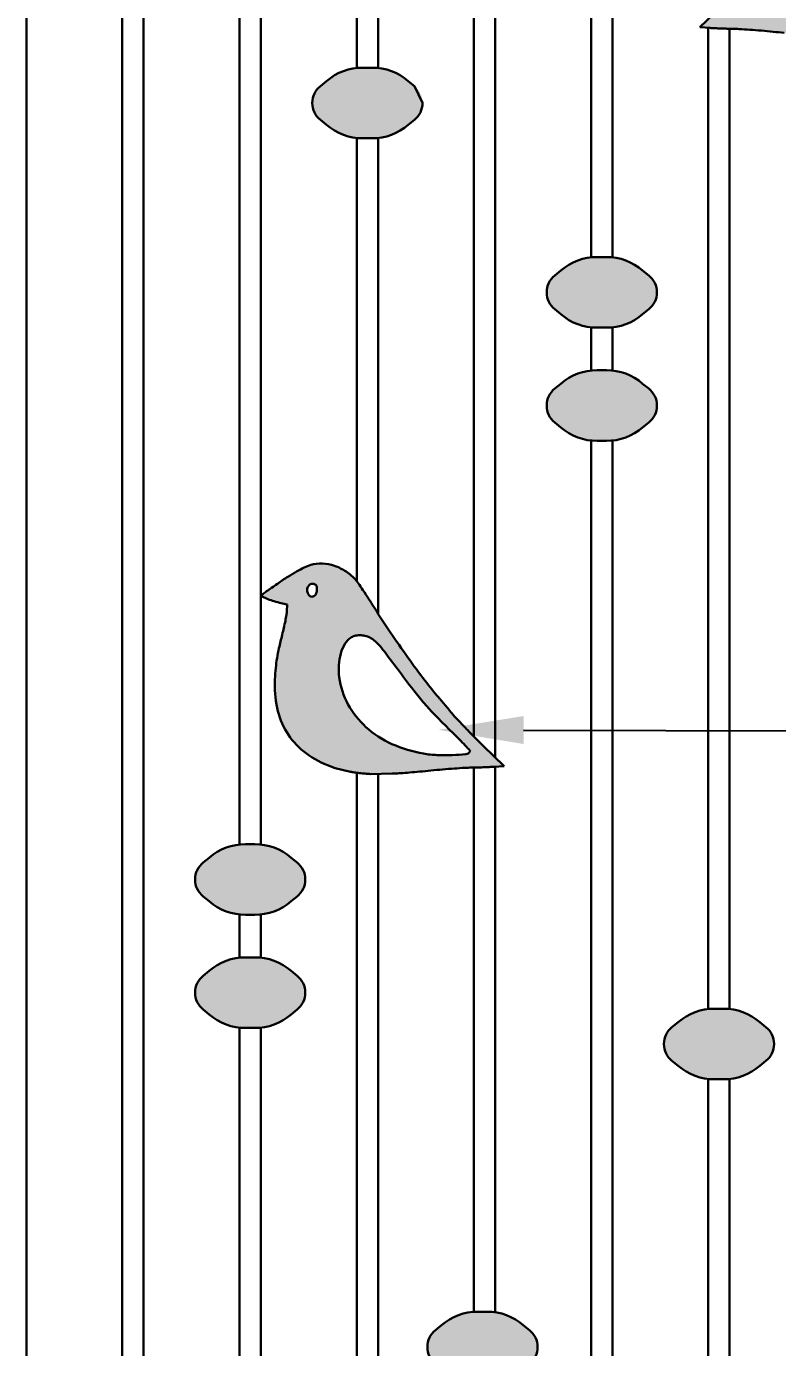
# Model space of a CAD drawing. Header units: millimetres. Extents: x 35877 to 3066687, y -650199 to -40525.
# Drawn here: x 147936.78 to 147954.4, y -180515.79 to -180484.81 of the extents above; entities that cross this region are included whole.
import ezdxf
from ezdxf import colors
from ezdxf.entities.mleader import LeaderData, LeaderLine
from ezdxf.math import Vec2, Vec3

# ---------------------------------------------------------------- set-up
doc = ezdxf.new("R2010")
doc.units = ezdxf.units.MM
doc.header["$MEASUREMENT"] = 0
doc.layers.add('Elevation 4.5', color=206, linetype='Continuous', lineweight=5)
doc.layers.add('LABALLING', color=1, linetype='Continuous', lineweight=25)
doc.styles.get("Standard").update_dxf_attribs({"font": 'arial.ttf', "height": 6})

msp = doc.modelspace()

# ---------------------------------------------------------------- hatches: boundary and pattern name
at = {"layer": 'Elevation 4.5', "lineweight": 0, "true_color": 0x000000, "transparency": 33554628}
h = msp.add_hatch(color=18, dxfattribs=at)
h.dxf.hatch_style = 1
edge = h.paths.add_edge_path()
edge.add_arc((147974.8492462695, -180493.2130280289), 22.71277757108558, 507.18851789711357, 507.8382754307384, ccw=False)
edge.add_arc((147969.5691350811, -180489.8087307735), 16.43035654375045, 506.36276235670414, 507.1885178933482, ccw=False)
edge.add_arc((147970.547837126, -180490.4599271002), 17.60590507442646, 505.7126965902337, 506.36267839571167, ccw=False)
edge.add_arc((147956.5589606608, -180480.9219042679), 0.674793347500813, 498.8310564494863, 505.71269656689344, ccw=False)
edge.add_arc((147956.9556772923, -180481.2688237704), 1.201801152872894, 484.0079692633073, 498.83105645645423, ccw=False)
edge.add_arc((147956.9340976015, -180481.2368401597), 1.163218327600577, 468.8201198875571, 484.007969265302, ccw=False)
edge.add_arc((147956.8968613115, -180481.1275910767), 1.047797777297143, 452.784597418169, 468.8200135968284, ccw=False)
edge.add_arc((147956.882990814, -180480.8424169415), 0.7622865198643559, 432.43001919093206, 452.78459742634254, ccw=False)
edge.add_arc((147956.7237841664, -180481.3452137415), 1.289687106465092, 425.01576951251707, 432.4300191824818, ccw=False)
edge.add_arc((147956.1602138834, -180482.5546630829), 2.62399560651567, 420.65778612325323, 425.015769527549, ccw=False)
edge.add_arc((147955.5526629469, -180483.6354395273), 3.863832637452334, 417.08159717631605, 420.65778610862327, ccw=False)
edge.add_arc((147952.9704578281, -180487.6241112359), 8.615388727239672, 415.1179514214472, 417.0815971825976, ccw=False)
edge.add_arc((147925.4917153806, -180527.0402768555), 56.66448235709579, 414.95139004013964, 415.11795143395045, ccw=False)
edge.add_arc((147938.9716305535, -180507.8236829588), 33.19140002734221, 414.70247114536494, 414.95138999453985, ccw=False)
edge.add_arc((147918.3540084394, -180536.9456581734), 68.87298886579251, 414.599881686053, 414.7024711920124, ccw=False)
edge.add_arc((147958.1036313776, -180481.0127496339), 0.2543122433924807, 409.23396222174586, 414.5998816835639, ccw=False)
edge.add_arc((147958.2584743166, -180480.8331472441), 0.01717651394238802, 298.2086449427716, 409.2339621064502, ccw=False)
edge.add_arc((147957.5800712124, -180479.5683890568), 1.452392192579913, 293.39255604367804, 298.2086449264236, ccw=False)
edge.add_arc((147957.5089480029, -180479.403974414), 1.631530925651959, 287.9265988577175, 293.39255603968763, ccw=False)
edge.add_arc((147957.3442820283, -180478.894966789), 2.166510967779784, 283.5076512464655, 287.9265988597203, ccw=False)
edge.add_line((147957.8503252858, -180481.0015493284), (147957.6660203286, -180481.0458230652))
edge.add_line((147957.6660203286, -180481.0458230652), (147957.6750695239, -180481.2008094563))
edge.add_arc((147958.4268777165, -180481.1569136076), 0.7530885764697608, 183.3415367850405, 189.8132274063442)
edge.add_arc((147963.1187857085, -180480.3453648308), 5.514665208493895, 189.8132273977349, 191.3045693805245)
edge.add_arc((147963.7694707267, -180480.2152980957), 6.178222552240888, 191.3045063873774, 192.83882660824)
edge.add_arc((147964.0206568101, -180480.1580557195), 6.435848517784304, 192.8387855309574, 194.327813124649)
edge.add_arc((147946.1050729976, -180484.7339437421), 12.0548760364553, 372.79593632246485, 374.32781313336847, ccw=False)
edge.add_arc((147953.9678425789, -180482.9481527603), 3.991862026780903, 369.3030193230325, 372.795936313089, ccw=False)
edge.add_arc((147954.5808467164, -180482.8477319761), 3.370687006033028, 365.4349192712607, 369.3029465733015, ccw=False)
edge.add_arc((147951.4301557819, -180483.147497434), 6.535606071972467, 363.0776751452507, 365.434919261805, ccw=False)
edge.add_arc((147955.3536320332, -180482.9365427595), 2.606462683265474, 348.2130280679449, 363.0776751474744, ccw=False)
edge.add_arc((147956.1494250858, -180483.1026037519), 1.793527977553087, 328.5414436490827, 348.21302806692677, ccw=False)
edge.add_arc((147956.2143209785, -180483.1423074661), 1.717449979413286, 308.3756672838874, 328.5414436466636, ccw=False)
edge.add_arc((147955.8872160234, -180482.7292434793), 2.244346087587395, 291.87328044192355, 308.37566728397655, ccw=False)
edge.add_line((147956.7233584944, -180484.8120193023), (147956.5442444007, -180484.8839256973))
edge.add_line((147956.5442444007, -180484.8839256973), (147956.1849950991, -180484.9657253931))
edge.add_arc((147955.8900266618, -180483.4262586653), 1.567470632925063, 277.56564977978604, 280.84665759657577, ccw=False)
edge.add_arc((147955.3470202293, -180479.3379193822), 5.691712875962254, 276.30901441719755, 277.5656498050415, ccw=False)
edge.add_arc((147955.2855739003, -180478.7821471672), 6.250871535311828, 275.0656264996744, 276.3090143952424, ccw=False)
edge.add_arc((147955.4159951312, -180480.2534569299), 4.773792622310335, 273.5437563876856, 275.06562649984016, ccw=False)
edge.add_line((147955.7110670257, -180485.0181215118), (147955.2042272805, -180485.0024077156))
edge.add_line((147955.2042272805, -180485.0024077156), (147955.0782956538, -180485.0024077156))
edge.add_arc((147955.0782956542, -180483.9538314595), 1.048576256143861, 265.59734921097856, 269.99999997773614, ccw=False)
edge.add_arc((147957.2525943077, -180455.7133791094), 29.37260710579882, 265.2029313430513, 265.59734923576883, ccw=False)
edge.add_arc((147957.0489470357, -180458.1404895448), 26.9369681186945, 264.689736578647, 265.20285114690364, ccw=False)
edge.add_arc((147958.0300383007, -180447.5856307403), 37.53732586980061, 264.28949384960623, 264.68967636624086, ccw=False)
edge.add_arc((147952.3220910448, -180504.6659785485), 19.82770500941959, 444.2894938446994, 445.0815518794412)
edge.add_arc((147952.2414480461, -180505.6029151013), 20.76810566715427, 445.0815098229188, 445.8465121889648)
edge.add_arc((147952.4054261354, -180503.3447303943), 18.50397515314464, 445.8464822961825, 446.602538210004)
edge.add_arc((147953.3149292197, -180488.0245881155), 3.156859616249403, 446.6025382128933, 449.3996516514537)
edge.add_arc((147953.4315387145, -180476.8960703275), 7.972269097740296, 268.96301938768136, 269.39965163686344, ccw=False)
edge.add_line((147953.2872586779, -180484.8670337472), (147952.5770662729, -180484.8312670224))
edge.add_arc((147936.4527788865, -180467.5229426787), 23.65524752161354, 312.9716816911183, 316.0595494074697)
edge.add_arc((147941.9452391352, -180472.8380377229), 16.01214733226215, 316.1165142699844, 317.103223198142)
edge.add_arc((147950.8400426661, -180481.1026668127), 3.870416654803198, 317.1032232022504, 319.9367719981558)
edge.add_arc((148029.4191282528, -180547.1862554194), 98.80242968147073, 499.8483155018872, 499.9367720008196, ccw=False)
edge.add_arc((148016.2075574424, -180536.0408195877), 81.51757089850346, 499.7442981335809, 499.84824900162573, ccw=False)
edge.add_arc((148012.9160997267, -180533.2539188637), 77.20474009557171, 499.6546188707312, 499.7442492773851, ccw=False)
edge.add_arc((147958.5783170562, -180487.0980865157), 5.909891156234724, 499.0555394568858, 499.6546188897753, ccw=False)
edge.add_arc((147948.2400035523, -180478.1287070618), 7.776981894013973, 319.0555394373171, 322.7772869498338)
edge.add_arc((147934.9068157458, -180467.9999334512), 24.52111375975269, 322.7772869481498, 324.358603487159)
edge.add_arc((147933.0138908181, -180466.6426625936), 26.85035160999695, 324.3586034888878, 325.9132567067927)
edge.add_arc((147938.5291562166, -180470.3749172454), 20.19093142486694, 325.9132567050606, 327.8382754334737)
edge = h.paths.add_edge_path(flags=16)
edge.add_arc((147956.9714811731, -180480.6821723643), 0.2322651146118047, 320.0565319747831, 335.5046511043514)
edge.add_arc((147957.0234556667, -180480.7058534105), 0.1751499683182469, 335.5046511316532, 368.709610807853)
edge.add_arc((147957.0326765801, -180480.7044408295), 0.1658214834924032, 368.7096107950683, 403.3021900527262)
edge.add_arc((147957.0703079751, -180480.6689760809), 0.1141120038685766, 403.3021900449339, 446.9972035332137)
edge.add_arc((147957.0710162952, -180480.6554731381), 0.1005904958060329, 446.9972035441938, 494.9999851013681)
edge.add_arc((147957.0675417696, -180480.6519986486), 0.09567680006221069, 494.9999690421509, 528.6741215180718)
edge.add_arc((147957.2274249067, -180480.6840215556), 0.2587353297781608, 528.674121517435, 544.70662123329)
edge.add_arc((147957.2407778401, -180480.6829221911), 0.272133442740565, 184.7066212300402, 200.3928668957784)
edge.add_arc((147957.1063171989, -180480.7329086011), 0.1286820390840577, 200.3928669125619, 227.8553518017901)
edge.add_arc((147957.1162133431, -180480.7219734637), 0.1434302898713241, 227.8553517775366, 249.4408274158013)
edge.add_arc((147957.0898316785, -180480.7923128909), 0.06830621089635083, 249.4408274535614, 287.0166619993391)
edge.add_arc((147957.0852920356, -180480.777479817), 0.08381841382622764, 287.016661967595, 320.0565319813447)
edge = h.paths.add_edge_path(flags=16)
edge.add_arc((147956.0030528099, -180482.0920235628), 0.3224896342936749, 416.488537542685, 435.4540182361438)
edge.add_arc((147955.9585648618, -180482.2634779394), 0.4996217341068242, 435.4540182223546, 449.1167772766733)
edge.add_arc((147955.9579819696, -180482.3012879079), 0.5374361954011544, 449.116777292074, 462.3035776651715)
edge.add_arc((147955.9423107187, -180482.2294346183), 0.4638938039961975, 462.3035776448494, 477.0290246828616)
edge.add_arc((147956.0143185869, -180482.3705812095), 0.622347246046015, 477.0290246944884, 488.8525266191497)
edge.add_arc((147956.1261251669, -180482.5093797882), 0.8005767519077509, 488.852526620897, 498.6414718494698)
edge.add_arc((147957.7777985255, -180483.9634023545), 3.00107817356593, 498.6414718435628, 502.7750812498119)
edge.add_arc((148009.2354548864, -180523.0571746246), 67.62470719938264, 502.7750812519495, 503.2057149838819)
edge.add_arc((147920.6420143683, -180456.7945946775), 43.00768952093476, 322.362346444899, 323.20571498449453, ccw=False)
edge.add_arc((147948.8532886904, -180478.5497506701), 7.382378137841509, 319.25591349601183, 322.36234644444687, ccw=False)
edge.add_arc((147949.9548369529, -180479.4987072948), 5.928443046414641, 315.6701561243863, 319.2559134963909, ccw=False)
edge.add_arc((147939.4529925135, -180469.2397017754), 20.60958506176154, 314.2519931123239, 315.6701561233273, ccw=False)
edge.add_arc((147966.7787515539, -180497.288425902), 18.5494245306522, 494.2519931123489, 495.1327331369088)
edge.add_arc((147957.3696907843, -180487.9228590799), 5.27372242245683, 495.1327331428471, 497.3791390206788)
edge.add_arc((147959.1508334363, -180489.5619009635), 7.694244565161012, 497.379139006891, 498.5496968411185)
edge.add_arc((147953.3996726511, -180484.4825899217), 0.02122358009796283, 498.549696821558, 572.6178815668867)
edge.add_arc((147953.4874134279, -180484.4264387634), 0.125393616470867, 212.6178815554509, 264.115143123585)
edge.add_arc((147954.0174094511, -180479.2844823529), 5.294591959775962, 264.1151431314591, 267.5967918650779)
edge.add_arc((147953.9635866178, -180480.5669399512), 4.011005426326134, 267.5967918650412, 272.6627130661531)
edge.add_arc((147954.0247300302, -180481.8816655603), 2.694858799206424, 272.6627130656112, 279.4880150805329)
edge.add_arc((147953.9688550683, -180481.5473403639), 3.033820962743133, 279.4880150801967, 294.1875493503518)
edge.add_arc((147954.2579102352, -180482.1908912654), 2.328334852051495, 294.187549350941, 312.1125866089341)
edge.add_arc((147954.4558826495, -180482.409894943), 2.033113430747092, 312.1125866110718, 331.436589996265)
edge.add_arc((147954.637280104, -180482.5086430496), 1.826579595609213, 331.436513702412, 352.379205025697)
edge.add_arc((147955.0355934212, -180482.5619365382), 1.424716814798801, 352.3792050319467, 363.8392714698197)
edge.add_arc((147955.1487897821, -180482.5543401116), 1.311265848237073, 363.8392714641251, 376.0342070607451)
edge.add_arc((147955.4048419943, -180482.4807528538), 1.044849219870216, 376.0342070657481, 389.5828357131268)
edge.add_arc((147955.9509196852, -180482.170753896), 0.4169159444802546, 389.5828357105138, 416.4885375356303)
h = msp.add_hatch(color=18, dxfattribs=at)
h.dxf.hatch_style = 1
h.paths.add_polyline_path([(147946.0692206549, -180486.6106420708, 0.2335693837455621), (147945.8791872653, -180486.2105021046), (147945.7345175972, -180486.0962027223, 0.1866468864992518), (147944.8844448217, -180485.7797062324), (147944.6681115967, -180485.7797062324, 0.1866468864992447), (147943.8180388211, -180486.0962027223), (147943.6733691531, -180486.2105021047, 0.2294381312187929), (147943.4833357634, -180486.6028293921, 0.2335693837448415), (147943.6733691531, -180487.0029693582), (147943.8180388211, -180487.1172687405, 0.1866468864992493), (147944.6681115967, -180487.4337652305), (147944.8844448217, -180487.4337652305, 0.1866468864992456), (147945.7345175972, -180487.1172687405), (147945.8791872652, -180487.0029693583, 0.2294381312761698)])
h = msp.add_hatch(color=18, dxfattribs=at)
h.dxf.hatch_style = 1
h.paths.add_polyline_path([(147951.5688128814, -180491.0446440806, 0.2335693837455621), (147951.3787794917, -180490.6445041145), (147951.2341098237, -180490.5302047322, 0.1866468864992518), (147950.3840370481, -180490.2137082422), (147950.1677038231, -180490.2137082422, 0.1866468864992447), (147949.3176310475, -180490.5302047322), (147949.1729613795, -180490.6445041145, 0.2294381312187929), (147948.9829279898, -180491.0368314019, 0.2335693837448415), (147949.1729613795, -180491.4369713681), (147949.3176310475, -180491.5512707504, 0.1866468864992493), (147950.1677038231, -180491.8677672403), (147950.3840370481, -180491.8677672403, 0.1866468864992456), (147951.2341098237, -180491.5512707504), (147951.3787794916, -180491.4369713681, 0.2294381312761698)])
h = msp.add_hatch(color=18, dxfattribs=at)
h.dxf.hatch_style = 1
h.paths.add_polyline_path([(147951.5688128814, -180493.7065157574, 0.2335693837455621), (147951.3787794917, -180493.3063757913), (147951.2341098237, -180493.192076409, 0.1866468864992518), (147950.3840370481, -180492.875579919), (147950.1677038231, -180492.875579919, 0.1866468864992447), (147949.3176310475, -180493.192076409), (147949.1729613795, -180493.3063757913, 0.2294381312187929), (147948.9829279898, -180493.6987030787, 0.2335693837448415), (147949.1729613795, -180494.0988430449), (147949.3176310475, -180494.2131424272, 0.1866468864992493), (147950.1677038231, -180494.5296389171), (147950.3840370481, -180494.5296389171, 0.1866468864992456), (147951.2341098237, -180494.2131424272), (147951.3787794916, -180494.0988430449, 0.2294381312761698)])
h = msp.add_hatch(color=18, dxfattribs=at)
h.dxf.hatch_style = 1
edge = h.paths.add_edge_path()
edge.add_arc((147925.7140867307, -180510.537461223), 22.71277757108558, 32.16172456926157, 32.81148210288643)
edge.add_arc((147930.9941979191, -180507.1331639677), 16.43035654375045, 32.81148210665176, 33.63723764329593)
edge.add_arc((147930.0154958742, -180507.7843602943), 17.60590507442646, 33.63732160428831, 34.28730340976625)
edge.add_arc((147944.0043723395, -180498.2463374621), 0.674793347500813, 34.28730343310656, 41.16894355051372)
edge.add_arc((147943.6076557079, -180498.5932569645), 1.201801152872894, 41.16894354354579, 55.9920307366927)
edge.add_arc((147943.6292353988, -180498.5612733539), 1.163218327600577, 55.99203073469801, 71.17988011244289)
edge.add_arc((147943.6664716888, -180498.4520242709), 1.047797777297143, 71.1799864031716, 87.21540258183099)
edge.add_arc((147943.6803421862, -180498.1668501356), 0.7622865198643559, 87.21540257365744, 107.569980809068)
edge.add_arc((147943.8395488338, -180498.6696469356), 1.289687106465092, 107.5699808175182, 114.984230487483)
edge.add_arc((147944.4031191168, -180499.879096277), 2.62399560651567, 114.984230472451, 119.3422138767468)
edge.add_arc((147945.0106700534, -180500.9598727214), 3.863832637452334, 119.3422138913767, 122.918402823684)
edge.add_arc((147947.5928751722, -180504.94854443), 8.615388727239672, 122.9184028174024, 124.8820485785528)
edge.add_arc((147975.0716176196, -180544.3647100497), 56.66448235709579, 124.8820485660495, 125.0486099598604)
edge.add_arc((147961.5917024468, -180525.1481161529), 33.19140002734221, 125.0486100054601, 125.297528854635)
edge.add_arc((147982.2093245608, -180554.2700913675), 68.87298886579251, 125.2975288079876, 125.400118313947)
edge.add_arc((147942.4597016226, -180498.3371828281), 0.2543122433924807, 125.400118316436, 130.7660377782542)
edge.add_arc((147942.3048586837, -180498.1575804382), 0.01717651394238802, 130.7660378935498, 241.7913550572283)
edge.add_arc((147942.9832617879, -180496.8928222509), 1.452392192579913, 241.7913550735764, 246.6074439563219)
edge.add_arc((147943.0543849973, -180496.7284076081), 1.631530925651959, 246.6074439603124, 252.0734011422824)
edge.add_arc((147943.219050972, -180496.2193999832), 2.166510967779784, 252.0734011402797, 256.4923487535344)
edge.add_line((147942.7130077144, -180498.3259825225), (147942.8973126717, -180498.3702562593))
edge.add_line((147942.8973126717, -180498.3702562593), (147942.8882634763, -180498.5252426505))
edge.add_arc((147942.1364552837, -180498.4813468018), 0.7530885764697608, 350.1867725936558, 356.65846321495945, ccw=False)
edge.add_arc((147937.4445472917, -180497.6697980249), 5.514665208493895, 348.6954306194755, 350.18677260226514, ccw=False)
edge.add_arc((147936.7938622735, -180497.5397312898), 6.178222552240888, 347.16117339176003, 348.6954936126226, ccw=False)
edge.add_arc((147936.5426761901, -180497.4824889137), 6.435848517784304, 345.672186875351, 347.1612144690426, ccw=False)
edge.add_arc((147954.4582600027, -180502.0583769363), 12.0548760364553, 165.6721868666316, 167.2040636775351)
edge.add_arc((147946.5954904213, -180500.2725859545), 3.991862026780903, 167.204063686911, 170.6969806769675)
edge.add_arc((147945.9824862839, -180500.1721651703), 3.370687006033028, 170.6970534266985, 174.5650807287393)
edge.add_arc((147949.1331772183, -180500.4719306281), 6.535606071972467, 174.565080738195, 176.9223248547493)
edge.add_arc((147945.209700967, -180500.2609759537), 2.606462683265474, 176.9223248525256, 191.7869719320551)
edge.add_arc((147944.4139079144, -180500.4270369461), 1.793527977553087, 191.7869719330732, 211.4585563509173)
edge.add_arc((147944.3490120218, -180500.4667406602), 1.717449979413286, 211.4585563533364, 231.6243327161126)
edge.add_arc((147944.6761169768, -180500.0536766734), 2.244346087587395, 231.6243327160234, 248.1267195580764)
edge.add_line((147943.8399745059, -180502.1364524965), (147944.0190885996, -180502.2083588914))
edge.add_line((147944.0190885996, -180502.2083588914), (147944.3783379011, -180502.2901585873))
edge.add_arc((147944.6733063385, -180500.7506918595), 1.567470632925063, 259.1533424034242, 262.434350220214)
edge.add_arc((147945.216312771, -180496.6623525764), 5.691712875962254, 262.4343501949585, 263.6909855828025)
edge.add_arc((147945.2777591, -180496.1065803614), 6.250871535311828, 263.6909856047576, 264.9343735003256)
edge.add_arc((147945.147337869, -180497.5778901241), 4.773792622310335, 264.9343735001598, 266.4562436123144)
edge.add_line((147944.8522659746, -180502.3425547059), (147945.3591057197, -180502.3268409098))
edge.add_line((147945.3591057197, -180502.3268409098), (147945.4850373465, -180502.3268409098))
edge.add_arc((147945.4850373461, -180501.2782646536), 1.048576256143861, 270.0000000222639, 274.4026507890214)
edge.add_arc((147943.3107386926, -180473.0378123035), 29.37260710579882, 274.4026507642312, 274.7970686569487)
edge.add_arc((147943.5143859645, -180475.464922739), 26.9369681186945, 274.7971488530964, 275.310263421353)
edge.add_arc((147942.5332946996, -180464.9100639345), 37.53732586980061, 275.3103236337591, 275.7105061503938)
edge.add_arc((147948.2412419555, -180521.9904117426), 19.82770500941959, 94.91844812055871, 95.7105061553006, ccw=False)
edge.add_arc((147948.3218849542, -180522.9273482955), 20.76810566715427, 94.15348781103518, 94.9184901770812, ccw=False)
edge.add_arc((147948.1579068648, -180520.6691635885), 18.50397515314464, 93.39746178999599, 94.1535177038175, ccw=False)
edge.add_arc((147947.2484037806, -180505.3490213097), 3.156859616249403, 90.60034834854628, 93.39746178710669, ccw=False)
edge.add_arc((147947.1317942858, -180494.2205035217), 7.972269097740296, 270.6003483631366, 271.0369806123186)
edge.add_line((147947.2760743223, -180502.1914669414), (147947.9862667273, -180502.1557002166))
edge.add_arc((147964.1105541137, -180484.8473758728), 23.65524752161354, 223.9404505925304, 227.0283183088817, ccw=False)
edge.add_arc((147958.618093865, -180490.162470917), 16.01214733226215, 222.896776801858, 223.8834857300156, ccw=False)
edge.add_arc((147949.7232903342, -180498.4271000068), 3.870416654803198, 220.0632280018442, 222.8967767977496, ccw=False)
edge.add_arc((147871.1442047474, -180564.5106886136), 98.80242968147073, 40.06322799918034, 40.1516844981128)
edge.add_arc((147884.3557755578, -180553.3652527818), 81.51757089850346, 40.15175099837433, 40.25570186641909)
edge.add_arc((147887.6472332735, -180550.5783520578), 77.20474009557171, 40.25575072261492, 40.34538112926886)
edge.add_arc((147941.985015944, -180504.4225197099), 5.909891156234724, 40.3453811102247, 40.94446054311418)
edge.add_arc((147952.3233294479, -180495.4531402559), 7.776981894013973, 217.2227130501662, 220.944460562683, ccw=False)
edge.add_arc((147965.6565172544, -180485.3243666454), 24.52111375975269, 215.641396512841, 217.2227130518501, ccw=False)
edge.add_arc((147967.5494421821, -180483.9670957877), 26.85035160999695, 214.0867432932073, 215.6413965111122, ccw=False)
edge.add_arc((147962.0341767836, -180487.6993504396), 20.19093142486694, 212.1617245665263, 214.0867432949394, ccw=False)
edge = h.paths.add_edge_path(flags=16)
edge.add_arc((147943.5918518271, -180498.0066055584), 0.2322651146118047, 204.4953488956486, 219.9434680252169, ccw=False)
edge.add_arc((147943.5398773335, -180498.0302866047), 0.1751499683182469, 171.290389192147, 204.4953488683468, ccw=False)
edge.add_arc((147943.5306564201, -180498.0288740236), 0.1658214834924032, 136.6978099472737, 171.2903892049318, ccw=False)
edge.add_arc((147943.4930250251, -180497.993409275), 0.1141120038685766, 93.00279646678632, 136.6978099550661, ccw=False)
edge.add_arc((147943.492316705, -180497.9799063323), 0.1005904958060329, 45.000014898631775, 93.00279645580622, ccw=False)
edge.add_arc((147943.4957912306, -180497.9764318427), 0.09567680006221069, 11.325878481928214, 45.00003095784922, ccw=False)
edge.add_arc((147943.3359080935, -180498.0084547498), 0.2587353297781608, -4.7066212332899795, 11.325878482564974, ccw=False)
edge.add_arc((147943.3225551602, -180498.0073553853), 0.272133442740565, 339.6071331042216, 355.2933787699598, ccw=False)
edge.add_arc((147943.4570158014, -180498.0573417953), 0.1286820390840577, 312.14464819820995, 339.6071330874381, ccw=False)
edge.add_arc((147943.4471196571, -180498.0464066579), 0.1434302898713241, 290.55917258419873, 312.14464822246345, ccw=False)
edge.add_arc((147943.4735013217, -180498.1167460851), 0.06830621089635083, 252.9833380006609, 290.55917254643856, ccw=False)
edge.add_arc((147943.4780409646, -180498.1019130111), 0.08381841382622764, 219.9434680186553, 252.98333803240502, ccw=False)
edge = h.paths.add_edge_path(flags=16)
edge.add_arc((147944.5602801903, -180499.416456757), 0.3224896342936749, 104.54598176385619, 123.51146245731499, ccw=False)
edge.add_arc((147944.6047681385, -180499.5879111336), 0.4996217341068242, 90.8832227233267, 104.5459817776453, ccw=False)
edge.add_arc((147944.6053510306, -180499.6257211021), 0.5374361954011544, 77.69642233482853, 90.88322270792588, ccw=False)
edge.add_arc((147944.6210222815, -180499.5538678125), 0.4638938039961975, 62.970975317138425, 77.69642235515062, ccw=False)
edge.add_arc((147944.5490144133, -180499.6950144037), 0.622347246046015, 51.14747338085027, 62.970975305511615, ccw=False)
edge.add_arc((147944.4372078333, -180499.8338129823), 0.8005767519077509, 41.35852815053022, 51.14747337910302, ccw=False)
edge.add_arc((147942.7855344748, -180501.2878355486), 3.00107817356593, 37.224918750188124, 41.3585281564371, ccw=False)
edge.add_arc((147891.3278781138, -180540.3816078187), 67.62470719938264, 36.79428501611818, 37.22491874805053, ccw=False)
edge.add_arc((147979.921318632, -180474.1190278717), 43.00768952093476, 216.7942850155055, 217.637653555101)
edge.add_arc((147951.7100443098, -180495.8741838643), 7.382378137841509, 217.6376535555531, 220.7440865039881)
edge.add_arc((147950.6084960474, -180496.823140489), 5.928443046414641, 220.7440865036091, 224.3298438756137)
edge.add_arc((147961.1103404867, -180486.5641349696), 20.60958506176154, 224.3298438766727, 225.7480068876762)
edge.add_arc((147933.7845814464, -180514.6128590961), 18.5494245306522, 44.86726686309112, 45.748006887651115, ccw=False)
edge.add_arc((147943.193642216, -180505.2472922741), 5.27372242245683, 42.62086097932121, 44.86726685715291, ccw=False)
edge.add_arc((147941.4124995639, -180506.8863341577), 7.694244565161012, 41.450303158881525, 42.62086099310898, ccw=False)
edge.add_arc((147947.1636603491, -180501.8070231158), 0.02122358009796283, -32.61788156688658, 41.45030317844203, ccw=False)
edge.add_arc((147947.0759195723, -180501.7508719576), 0.125393616470867, 275.88485687641503, 327.3821184445491, ccw=False)
edge.add_arc((147946.5459235492, -180496.6089155471), 5.294591959775962, 272.4032081349221, 275.8848568685409, ccw=False)
edge.add_arc((147946.5997463825, -180497.8913731454), 4.011005426326134, 267.33728693384694, 272.40320813495885, ccw=False)
edge.add_arc((147946.53860297, -180499.2060987545), 2.694858799206424, 260.5119849194672, 267.33728693438877, ccw=False)
edge.add_arc((147946.5944779319, -180498.8717735581), 3.033820962743133, 245.8124506496482, 260.51198491980324, ccw=False)
edge.add_arc((147946.305422765, -180499.5153244596), 2.328334852051495, 227.8874133910659, 245.81245064905892, ccw=False)
edge.add_arc((147946.1074503507, -180499.7343281371), 2.033113430747092, 208.563410003735, 227.8874133889282, ccw=False)
edge.add_arc((147945.9260528962, -180499.8330762438), 1.826579595609213, 187.620794974303, 208.563486297588, ccw=False)
edge.add_arc((147945.527739579, -180499.8863697324), 1.424716814798801, 176.1607285301803, 187.6207949680533, ccw=False)
edge.add_arc((147945.4145432181, -180499.8787733057), 1.311265848237073, 163.965792939255, 176.1607285358748, ccw=False)
edge.add_arc((147945.1584910059, -180499.8051860479), 1.044849219870216, 150.4171642868732, 163.9657929342519, ccw=False)
edge.add_arc((147944.612413315, -180499.4951870902), 0.4169159444802546, 123.51146246436971, 150.4171642894861, ccw=False)
h = msp.add_hatch(color=18, dxfattribs=at)
h.dxf.hatch_style = 1
h.paths.add_polyline_path([(147943.3194245417, -180504.8200954285, 0.2335693837455621), (147943.1293911521, -180504.4199554623), (147942.984721484, -180504.30565608, 0.1866468864992518), (147942.1346487085, -180503.9891595901), (147941.9183154835, -180503.9891595901, 0.1866468864992447), (147941.0682427079, -180504.30565608), (147940.9235730399, -180504.4199554624, 0.2294381312187929), (147940.7335396502, -180504.8122827498, 0.2335693837448415), (147940.9235730399, -180505.2124227159), (147941.0682427079, -180505.3267220982, 0.1866468864992493), (147941.9183154835, -180505.6432185882), (147942.1346487085, -180505.6432185882, 0.1866468864992456), (147942.984721484, -180505.3267220982), (147943.129391152, -180505.212422716, 0.2294381312761698)])
h = msp.add_hatch(color=18, dxfattribs=at)
h.dxf.hatch_style = 1
h.paths.add_polyline_path([(147943.3192559108, -180507.4729832529, 0.2335693837455621), (147943.1292225211, -180507.0728432868), (147942.984552853, -180506.9585439045, 0.1866468864992518), (147942.1344800775, -180506.6420474145), (147941.9181468525, -180506.6420474145, 0.1866468864992447), (147941.0680740769, -180506.9585439045), (147940.9234044089, -180507.0728432868, 0.2294381312187929), (147940.7333710192, -180507.4651705742, 0.2335693837448415), (147940.9234044089, -180507.8653105404), (147941.0680740769, -180507.9796099227, 0.1866468864992493), (147941.9181468525, -180508.2961064126), (147942.1344800775, -180508.2961064126, 0.1866468864992456), (147942.984552853, -180507.9796099227), (147943.129222521, -180507.8653105404, 0.2294381312761698)])
h = msp.add_hatch(color=18, dxfattribs=at)
h.dxf.hatch_style = 1
h.paths.add_polyline_path([(147954.3184403636, -180508.6774441254, 0.2335693837455621), (147954.128406974, -180508.2773041593), (147953.9837373059, -180508.163004777, 0.1866468864992518), (147953.1336645304, -180507.846508287), (147952.9173313054, -180507.846508287, 0.1866468864992447), (147952.0672585298, -180508.163004777), (147951.9225888618, -180508.2773041593, 0.2294381312187929), (147951.7325554721, -180508.6696314467, 0.2335693837448415), (147951.9225888618, -180509.0697714129), (147952.0672585298, -180509.1840707952, 0.1866468864992493), (147952.9173313054, -180509.5005672851), (147953.1336645304, -180509.5005672851, 0.1866468864992456), (147953.9837373059, -180509.1840707952), (147954.1284069739, -180509.0697714129, 0.2294381312761698)])
h = msp.add_hatch(color=18, dxfattribs=at)
h.dxf.hatch_style = 1
h.paths.add_polyline_path([(147948.7702192136, -180515.7886922487, 0.2335693837455621), (147948.580185824, -180515.3885522826), (147948.4355161559, -180515.2742529003, 0.1866468864992518), (147947.5854433803, -180514.9577564104), (147947.3691101554, -180514.9577564104, 0.1866468864992447), (147946.5190373798, -180515.2742529003), (147946.3743677117, -180515.3885522826, 0.2294381312187929), (147946.1843343221, -180515.7808795701, 0.2335693837448415), (147946.3743677117, -180516.1810195362), (147946.5190373798, -180516.2953189185, 0.1866468864992493), (147947.3691101554, -180516.6118154084), (147947.5854433803, -180516.6118154084, 0.1866468864992456), (147948.4355161559, -180516.2953189185), (147948.5801858239, -180516.1810195362, 0.2294381312761698)])

# ---------------------------------------------------------------- linework, layer by layer
at = {"layer": 'Elevation 4.5', "color": 18, "lineweight": 30, "true_color": 0x000000, "transparency": 33554687}
for p, q in [((147941.7764820959, -180464.3178476894), (147941.7764820959, -180496.7939425469)), ((147942.2764820959, -180464.3178476894), (147942.2764820959, -180492.6390030094)), ((147947.2760743223, -180466.3826095059), (147947.2760743223, -180501.4653672348)), ((147947.7760743223, -180466.3826095059), (147947.7760743223, -180501.9527288016)), ((147944.5262782091, -180473.8728272854), (147944.5262782091, -180485.7859306848)), ((147945.0262782091, -180473.8558991479), (147945.0262782091, -180485.7859306848)), ((147950.0258704356, -180479.2991257114), (147950.0258704356, -180485.4975977929)), ((147950.5258704356, -180479.2991257114), (147950.5258704356, -180485.4806696554)), ((147936.7768898695, -180480.9827545026), (147936.7768898695, -180519.5006567024)), ((147939.0266859827, -180483.2265952443), (147939.0266859827, -180495.9349810834)), ((147939.5266859827, -180483.2265952443), (147939.5266859827, -180496.7685458257)), ((147952.5770662729, -180484.8312670224), (147953.0678549958, -180484.357338949)), ((147952.8177262903, -180484.8480669828), (147952.5770662729, -180484.8312670224)), ((147952.7756665488, -180484.8451308823), (147952.7756665488, -180507.8522981314)), ((147953.2756665488, -180484.8668154893), (147953.2756665488, -180507.8522981314)), ((147941.7764820959, -180485.496469069), (147941.7764820959, -180496.7939425469)), ((147942.2764820959, -180485.4931691307), (147942.2764820959, -180496.7565672503)), ((147950.0258704356, -180485.4975977929), (147950.0258704356, -180490.2277453734)), ((147950.5258704356, -180485.4806696554), (147950.5258704356, -180490.2277453734)), ((147944.5262782091, -180487.427540778), (147944.5262782091, -180497.8185988444)), ((147945.0262782091, -180487.427540778), (147945.0262782092, -180498.5807610965)), ((147950.0258704356, -180491.8693554666), (147950.0258704356, -180492.8818043715)), ((147950.5258704356, -180491.8693554666), (147950.5258704356, -180492.8818043714)), ((147950.0258704356, -180494.5234144647), (147950.0258704356, -180505.3019057673)), ((147950.5258704356, -180494.5234144647), (147950.5258704356, -180505.3023509989)), ((147939.0266859827, -180495.9349810834), (147939.0266859827, -180538.2994162373)), ((147939.5266859827, -180496.7685458257), (147939.5266859827, -180538.3119476445)), ((147941.7764820959, -180496.7939425469), (147941.7764820959, -180503.9953840425)), ((147942.2764820959, -180496.7565672503), (147942.2764820959, -180503.9953840424)), ((147942.7130073098, -180498.3259824253), (147942.8973126717, -180498.3702562593)), ((147942.8973126717, -180498.3702562593), (147942.8882635154, -180498.5252419819)), ((147947.7760743223, -180499.1149632687), (147947.7760743223, -180501.9527288016)), ((147947.2760743223, -180499.2406443355), (147947.2760743223, -180501.4653672348)), ((147950.5258704356, -180500.3203069267), (147950.5258704356, -180509.7481847926)), ((147950.0258704356, -180500.5833991888), (147950.0258704356, -180509.7875545961)), ((147947.9862667273, -180502.1557002166), (147947.4954780044, -180501.6817721432)), ((147943.8399760149, -180502.1364531023), (147944.0190885996, -180502.2083588914)), ((147944.0190885996, -180502.2083588914), (147944.3783379011, -180502.2901585873)), ((147947.2760743223, -180502.1914669414), (147947.2760743223, -180507.0968129891)), ((147947.2760743223, -180502.1914669414), (147947.2760743223, -180507.0968129891)), ((147947.7456067099, -180502.1725001769), (147947.9862667273, -180502.1557002166)), ((147947.7760743223, -180502.1703732982), (147947.7760743223, -180506.9849682242)), ((147947.7760743224, -180502.1703732982), (147947.7760743223, -180506.9849682242)), ((147944.5262782091, -180502.3120824607), (147944.5262782091, -180538.2994162373)), ((147944.8522659745, -180502.3425547059), (147945.3591057197, -180502.3268409098)), ((147945.0262782091, -180502.337159721), (147945.0262782091, -180538.3119476445)), ((147945.3591057197, -180502.3268409098), (147945.4850383876, -180502.3268409098)), ((147941.7764820959, -180505.6369941357), (147941.7764820959, -180506.6494430405)), ((147942.2764820959, -180505.6369941357), (147942.2764820959, -180506.6494430405)), ((147947.2760743223, -180507.0968129891), (147947.2760743223, -180514.9541270893)), ((147947.7760743223, -180506.9849682242), (147947.7760743223, -180514.9640093397)), ((147941.7764820959, -180508.2910531338), (147941.7764820959, -180514.5779857224)), ((147941.7764820959, -180508.2910531338), (147941.7764820959, -180522.6465103874)), ((147942.2764820959, -180508.2910531338), (147942.2764820959, -180513.8995816871)), ((147942.2764820959, -180508.2910531338), (147942.2764820959, -180522.6563926378)), ((147952.7756665488, -180509.4939082246), (147952.7756665488, -180530.1083210557)), ((147953.2756665488, -180509.4939082246), (147953.2756665488, -180530.5955765702)), ((147950.0258704356, -180509.7875545961), (147950.0258704356, -180526.4621221109)), ((147950.5258704356, -180509.7481847926), (147950.5258704356, -180527.2251476407))]:
    msp.add_line(p, q, dxfattribs=at)
for points in [[(147946.069220655, -180486.6028293921), (147946.069220655, -180486.6106420708, -0.2294381312374742), (147945.8791872653, -180487.0029693582), (147945.7345175972, -180487.1172687405, -0.1866468864992491), (147944.8844448217, -180487.4337652305), (147944.6681115967, -180487.4337652305, -0.1866468864992491), (147943.8180388211, -180487.1172687405), (147943.6733691531, -180487.0029693582, -0.2294381312374742), (147943.4833357634, -180486.6106420708), (147943.4833357634, -180486.6028293921, -0.2294381312374741), (147943.6733691531, -180486.2105021046), (147943.8180388211, -180486.0962027223, -0.1866468864992491), (147944.6681115967, -180485.7797062324), (147944.8844448217, -180485.7797062324, -0.1866468864992491), (147945.7345175972, -180486.0962027223), (147945.8791872653, -180486.2105021046)], [(147951.5688128814, -180491.0446440807), (147951.5688128814, -180491.0524567593, -0.2294381312374742), (147951.3787794917, -180491.4447840468), (147951.2341098237, -180491.5590834291, -0.1866468864992491), (147950.3840370481, -180491.875579919), (147950.1677038231, -180491.875579919, -0.1866468864992491), (147949.3176310475, -180491.5590834291), (147949.1729613795, -180491.4447840468, -0.2294381312374742), (147948.9829279898, -180491.0524567593), (147948.9829279898, -180491.0446440807, -0.2294381312374741), (147949.1729613795, -180490.6523167932), (147949.3176310475, -180490.5380174109, -0.1866468864992491), (147950.1677038231, -180490.221520921), (147950.3840370481, -180490.221520921, -0.1866468864992491), (147951.2341098237, -180490.5380174109), (147951.3787794917, -180490.6523167932, -0.2294381312374741)], [(147951.5688128814, -180493.6987030787), (147951.5688128814, -180493.7065157574, -0.2294381312374742), (147951.3787794917, -180494.0988430449), (147951.2341098237, -180494.2131424272, -0.1866468864992491), (147950.3840370481, -180494.5296389171), (147950.1677038231, -180494.5296389171, -0.1866468864992491), (147949.3176310475, -180494.2131424272), (147949.1729613795, -180494.0988430449, -0.2294381312374742), (147948.9829279898, -180493.7065157574), (147948.9829279898, -180493.6987030787, -0.2294381312374741), (147949.1729613795, -180493.3063757913), (147949.3176310475, -180493.192076409, -0.1866468864992491), (147950.1677038231, -180492.875579919), (147950.3840370481, -180492.875579919, -0.1866468864992491), (147951.2341098237, -180493.192076409), (147951.3787794917, -180493.3063757913, -0.2294381312374741)], [(147943.5634449082, -180497.9087780921, -0.147998), (147943.5896048427, -180497.9576420512, -0.070065), (147943.5937713023, -180498.0296805928, -0.06855499999999999), (147943.5776328403, -180498.1021814775, -0.120405), (147943.5433620744, -180498.1527534733, -0.09446399999999999), (147943.4974887069, -180498.1807018807, -0.16544), (147943.4535116571, -180498.18206187, -0.145171), (147943.4137792389, -180498.1557271087, -0.06750700000000001), (147943.3804919264, -180498.1029075617, -0.145904), (147943.3667468012, -180498.003766232, -0.152099), (147943.4099806263, -180497.9151457633, -0.193), (147943.4870477818, -180497.8794539242, -0.212568)], [(147944.8318346457, -180499.1406419559, -0.051635), (147944.939422611, -180499.2103521153, -0.042739), (147945.0381125768, -180499.3048171176, -0.018038), (147945.175192191, -180499.4723449254, -0.001879), (147945.4811420406, -180499.8782125305, 0.00368), (147945.8640329545, -180500.3823606802, 0.013555), (147946.1169215273, -180500.692532597, 0.015647), (147946.3677142586, -180500.9658698761, 0.006188), (147946.7286608283, -180501.3263260881, -0.003843), (147946.9313630775, -180501.5268634075, -0.009801), (147947.0743049449, -180501.6762133092, -0.005108), (147947.1795680561, -180501.7929737311, -0.334926), (147947.181536648, -180501.8184633207, -0.228559), (147947.0887760753, -180501.8756047495, -0.015192), (147946.7679495708, -180501.8988501843, -0.022109), (147946.4134065067, -180501.898047824, -0.029789), (147946.0943844834, -180501.8640930892, -0.06422699999999999), (147945.3514503595, -180501.6392547392, -0.078375), (147944.7440525557, -180501.2425378954, -0.084521), (147944.3217673186, -180500.7063807753, -0.091628), (147944.1156069216, -180500.0753124759, -0.050044), (147944.1062193017, -180499.7909857526, -0.053263), (147944.1542895892, -180499.5165870062, -0.059186), (147944.2498453107, -180499.2893635079, -0.11794), (147944.3822315625, -180499.1475734173, -0.082944), (147944.4792862395, -180499.1043036789, -0.059685), (147944.5970667916, -180499.0883487586, -0.057602), (147944.7198744568, -180499.1006286826, -0.06434)], [(147943.3194245417, -180504.8122827498), (147943.3194245417, -180504.8200954284, -0.2294381312374742), (147943.129391152, -180505.2124227159), (147942.984721484, -180505.3267220982, -0.1866468864992491), (147942.1346487085, -180505.6432185881), (147941.9183154834, -180505.6432185881, -0.1866468864992491), (147941.0682427079, -180505.3267220982), (147940.9235730399, -180505.2124227159, -0.2294381312374742), (147940.7335396502, -180504.8200954284), (147940.7335396502, -180504.8122827498, -0.2294381312374741), (147940.9235730399, -180504.4199554623), (147941.0682427079, -180504.30565608, -0.1866468864992491), (147941.9183154834, -180503.98915959), (147942.1346487085, -180503.98915959, -0.1866468864992491), (147942.984721484, -180504.30565608), (147943.129391152, -180504.4199554623, -0.2294381312374741)], [(147943.3194245417, -180507.4663417478), (147943.3194245417, -180507.4741544265, -0.2294381312374742), (147943.129391152, -180507.866481714), (147942.984721484, -180507.9807810963, -0.1866468864992491), (147942.1346487084, -180508.2972775862), (147941.9183154834, -180508.2972775862, -0.1866468864992491), (147941.0682427079, -180507.9807810963), (147940.9235730398, -180507.866481714, -0.2294381312374742), (147940.7335396502, -180507.4741544265), (147940.7335396502, -180507.4663417478, -0.2294381312374741), (147940.9235730398, -180507.0740144604), (147941.0682427079, -180506.9597150781, -0.1866468864992491), (147941.9183154834, -180506.6432185881), (147942.1346487084, -180506.6432185881, -0.1866468864992491), (147942.984721484, -180506.9597150781), (147943.129391152, -180507.0740144604, -0.2294381312374741)], [(147954.3186089946, -180508.6691968387), (147954.3186089946, -180508.6770095174, -0.2294381312374742), (147954.1285756049, -180509.0693368048), (147953.9839059369, -180509.1836361871, -0.1866468864992491), (147953.1338331613, -180509.5001326771), (147952.9174999363, -180509.5001326771, -0.1866468864992491), (147952.0674271608, -180509.1836361871), (147951.9227574927, -180509.0693368048, -0.2294381312374742), (147951.732724103, -180508.6770095174), (147951.732724103, -180508.6691968387, -0.2294381312374741), (147951.9227574927, -180508.2768695512), (147952.0674271608, -180508.1625701689, -0.1866468864992491), (147952.9174999363, -180507.846073679), (147953.1338331613, -180507.846073679, -0.1866468864992491), (147953.9839059369, -180508.1625701689), (147954.1285756049, -180508.2768695512, -0.2294381312374741)], [(147948.7699794214, -180515.7749956668), (147948.7699794214, -180515.7828083455, -0.2294381312374742), (147948.5799460317, -180516.175135633), (147948.4352763637, -180516.2894350153, -0.1866468864992491), (147947.5852035881, -180516.6059315052), (147947.3688703631, -180516.6059315052, -0.1866468864992491), (147946.5187975875, -180516.2894350153), (147946.3741279195, -180516.175135633, -0.2294381312374742), (147946.1840945298, -180515.7828083455), (147946.1840945298, -180515.7749956668, -0.2294381312374741), (147946.3741279195, -180515.3826683794), (147946.5187975875, -180515.2683689971, -0.1866468864992491), (147947.3688703631, -180514.9518725071), (147947.5852035881, -180514.9518725071, -0.1866468864992491), (147948.4352763637, -180515.2683689971), (147948.5799460317, -180515.3826683794, -0.2294381312374741)]]:
    msp.add_lwpolyline(points, format="xyb", close=True, dxfattribs=at)
for centre, radius, start, end in [((147953.1850507935, -180479.5861545894), 5.274717938023607, 266.0067643553886, 267.2349449276414), ((147953.5620216696, -180471.7808172285), 13.08915319337521, 267.2349539160697, 267.8578720970819), ((147953.5813244125, -180471.2642662556), 13.60606469751603, 267.8579505656908, 268.4765142993029), ((147953.4315387136, -180476.8960703285), 7.972269096788517, 268.4765259327448, 269.399670536156), ((147953.3149292197, -180488.0245881159), 3.156859616601853, 86.60256285979156, 89.3996039381551), ((147952.4054261348, -180503.3447303952), 18.50397515404232, 85.84647004985084, 86.60254241332984), ((147952.2414480468, -180505.6029151016), 20.7681056674129, 85.08149087699472, 85.84650128127566), ((147952.3220910453, -180504.6659785483), 19.8277050092522, 84.28947833084672, 85.08153203302471), ((147958.030038304, -180447.5856307416), 37.53732586885415, 264.2895020406927, 264.6896553610108), ((147945.0106700532, -180500.959872722), 3.863832637864203, 119.3423003614567, 122.9184126577967), ((147944.4031191171, -180499.8790962764), 2.623995605995932, 114.9842620511222, 119.3423412248759), ((147943.8395488336, -180498.6696469357), 1.289687106467398, 107.5700582264494, 114.9842947078054), ((147943.6803421862, -180498.1668501357), 0.7622865199143046, 87.21550114153779, 107.5701117897922), ((147943.6664716887, -180498.4520242709), 1.04779777737952, 71.17894093630788, 87.21547428551021), ((147943.6292353988, -180498.561273354), 1.163218327678083, 55.99033052459218, 71.17893838336676), ((147943.6076557079, -180498.5932569645), 1.201801152876731, 41.16895437289735, 55.99038510714031), ((147975.0716176269, -180544.3647100398), 56.66448235315305, 124.8820412124903, 125.0486573097309), ((147947.5928751713, -180504.9485444299), 8.615388726649833, 122.9184072264018, 124.8820001333792), ((147944.0043723393, -180498.2463374621), 0.6747933476355904, 34.28728766536354, 41.16896283701205), ((147930.0154958772, -180507.7843602972), 17.60590507348274, 33.63963305075558, 34.28730281849643), ((147942.3048586836, -180498.1575804383), 0.01717651394821247, 130.7660965105257, 241.7913230670505), ((147942.4597016227, -180498.3371828283), 0.2543122435719983, 125.4002412997149, 130.7660417289768), ((147942.9832617877, -180496.8928222511), 1.452392192378978, 241.7913546967333, 246.6073872698991), ((147982.2093245589, -180554.2700913607), 68.87298885913003, 125.2974447403404, 125.4001187702363), ((147961.5917024304, -180525.1481161641), 33.19140002708405, 125.0486907873943, 125.2973543730048), ((147930.9941979189, -180507.1331639668), 16.43035654344781, 32.81145026889709, 33.63971445097548), ((147943.0543849973, -180496.7284076076), 1.631530926074752, 246.607393502646, 252.0732910352903), ((147943.2190509718, -180496.2193999834), 2.166510967498774, 252.0733182199212, 256.4923377515642), ((147942.1364552838, -180498.4813468017), 0.7530885764547112, 350.1867285790016, 356.6585141558232), ((147925.71408673, -180510.537461223), 22.7127775716815, 32.16172667301568, 32.81145907314878), ((147962.0341767841, -180487.69935044), 20.19093142500675, 212.1617221969383, 214.0865859441557), ((147936.7938622739, -180497.5397312889), 6.178222552010446, 347.1610928618077, 348.6963676042621), ((147937.4445472908, -180497.669798025), 5.514665209368815, 348.6964097874427, 350.1867665953383), ((147954.4582600032, -180502.0583769347), 12.05487603655545, 165.6722036771664, 167.2040408261946), ((147936.5426761907, -180497.4824889132), 6.435848517269968, 345.6721553973659, 347.1611371656713), ((147967.5494421823, -180483.9670957867), 26.85035161077118, 214.0866249707622, 215.6411502210957), ((147946.5954904211, -180500.2725859548), 3.991862026580391, 167.2039946493349, 170.696016739165), ((147945.9824862842, -180500.1721651698), 3.370687006320364, 170.695911864143, 174.5650719963373), ((147965.6565172543, -180485.3243666459), 24.5211137593664, 215.6411268252482, 217.2226944163549), ((147949.1331772183, -180500.4719306279), 6.535606071959995, 174.5650762333688, 176.9223706525495), ((147945.2097009669, -180500.2609759537), 2.606462683102706, 176.9224396816103, 191.7870045929643), ((147952.323329448, -180495.4531402553), 7.776981894470183, 217.2226542967547, 220.944490104011), ((147941.9850159448, -180504.42251971), 5.909891155698539, 40.3453383728702, 40.94442167812423), ((147887.6472332643, -180550.5783520554), 77.20474010099319, 40.25393379209243, 40.3453778505714), ((147884.3557755559, -180553.3652527866), 81.51757090312233, 40.15176540699466, 40.25398107125052), ((147944.4139079144, -180500.4270369461), 1.793527977537208, 191.7870193971214, 211.457263436433), ((147871.1442047403, -180564.5106886264), 98.8024296951526, 40.06323170833111, 40.15169638821828), ((147949.7232903342, -180498.4271000065), 3.870416655076666, 220.0631333872992, 222.8968382303817), ((147958.6180938662, -180490.1624709193), 16.01214733164903, 222.8967916415835, 223.8834188700185), ((147959.885518908, -180488.9435277731), 17.77060933858912, 223.8833701471567, 224.8626636511925), ((147944.3490120218, -180500.4667406603), 1.717449979410189, 211.4572061633654, 231.6246694260263), ((147957.5917086236, -180491.2263688297), 14.53441884502409, 224.8626611531586, 226.0012335164288), ((147944.6761169768, -180500.0536766735), 2.244346087537092, 231.6245903785299, 248.1267610723605), ((147948.2412419549, -180521.9904117425), 19.8277050092522, 94.91846796845326, 95.71052167087741), ((147948.3218849534, -180522.9273482958), 20.7681056674129, 94.15349871912599, 94.91850912544986), ((147948.1579068654, -180520.6691635894), 18.50397515404232, 93.39745758729293, 94.15352995067185), ((147947.2484037805, -180505.34902131), 3.156859616601853, 90.60039606268403, 93.39743714044458), ((147947.1317942866, -180494.2205035226), 7.972269096788517, 270.6003294630017, 271.5234740696034), ((147946.9820085878, -180488.5886994498), 13.60606469751603, 271.5234857009842, 272.1420494342702), ((147947.0013113307, -180489.1052504226), 13.08915319337521, 272.1421279039612, 272.7650460844342), ((147947.3782822067, -180496.9105877836), 5.274717938023607, 272.7650550729572, 273.9932356455235), ((147944.6733063388, -180500.7506918597), 1.567470632715429, 259.1533423911166, 262.4343329291154), ((147945.2163127696, -180496.6623525762), 5.691712876012644, 262.4343454506915, 263.6911730704862), ((147945.277759101, -180496.1065803622), 6.250871534586711, 263.6911562977258, 264.9344625159883), ((147945.1473378689, -180497.577890125), 4.773792621397258, 264.9344900740778, 266.4562436136054), ((147945.4850373463, -180501.278264654), 1.048576255737577, 270.000056897246, 274.4025813561595), ((147943.3107386897, -180473.0378123038), 29.37260710572787, 274.4026482916134, 274.7970720485146), ((147943.5143859643, -180475.4649227356), 26.93696812207203, 274.7971525450209, 275.3102926885965), ((147942.5332946963, -180464.9100639357), 37.53732586885415, 275.3103446411973, 275.7104979590293)]:
    msp.add_arc(centre, radius, start, end, dxfattribs=at)

# ---------------------------------------------------------------- leaders
at = {"layer": 'LABALLING', "lineweight": 5, "ltscale": 4, "transparency": 33554687}
ml = msp.add_multileader_mtext('Standard', dxfattribs=at)
ml.set_content('\\A1;{\\H1x;metal \\Psheet}', color=256)
ml.set_leader_properties()
ml.build(insert=Vec2(0, 0))
ml.multileader.update_dxf_attribs({"dogleg_length": 28.27619695071131, "arrow_head_size": 2})
ctx = ml.context
ctx.base_point, ctx.char_height, ctx.arrow_head_size, ctx.landing_gap_size, ctx.plane_origin = Vec3(147975.4116453422, -180501.3713142805), 3, 2, 0.09, Vec3(147991.3086250386, -180501.3713142805)
notes = []
notes.append((ctx, [(0, (1, 1, 0), (147974.6299766794, -180501.3713142805), (1, 0), 0.7816686627478333, [(0, [(147946.4425518716, -180501.3063712552)], 0, [])])]))
ctx.mtext.insert, ctx.mtext.flow_direction = Vec3(147975.5016453422, -180499.8467576639), 5
for ctx, leaders in notes:
    for number, flags, end, landing, length, lines in leaders:
        leader = LeaderData()
        leader.index, (leader.has_last_leader_line, leader.has_dogleg_vector, leader.attachment_direction) = number, flags
        leader.last_leader_point, leader.dogleg_vector, leader.dogleg_length = Vec3(end), Vec3(landing), length
        for number, points, colour, breaks in lines:
            line = LeaderLine()
            line.index, line.vertices, line.color, line.breaks = number, Vec3.list(points), colors.encode_raw_color(colour), breaks
            leader.lines.append(line)
        ctx.leaders.append(leader)

doc.saveas('drawing.dxf')
